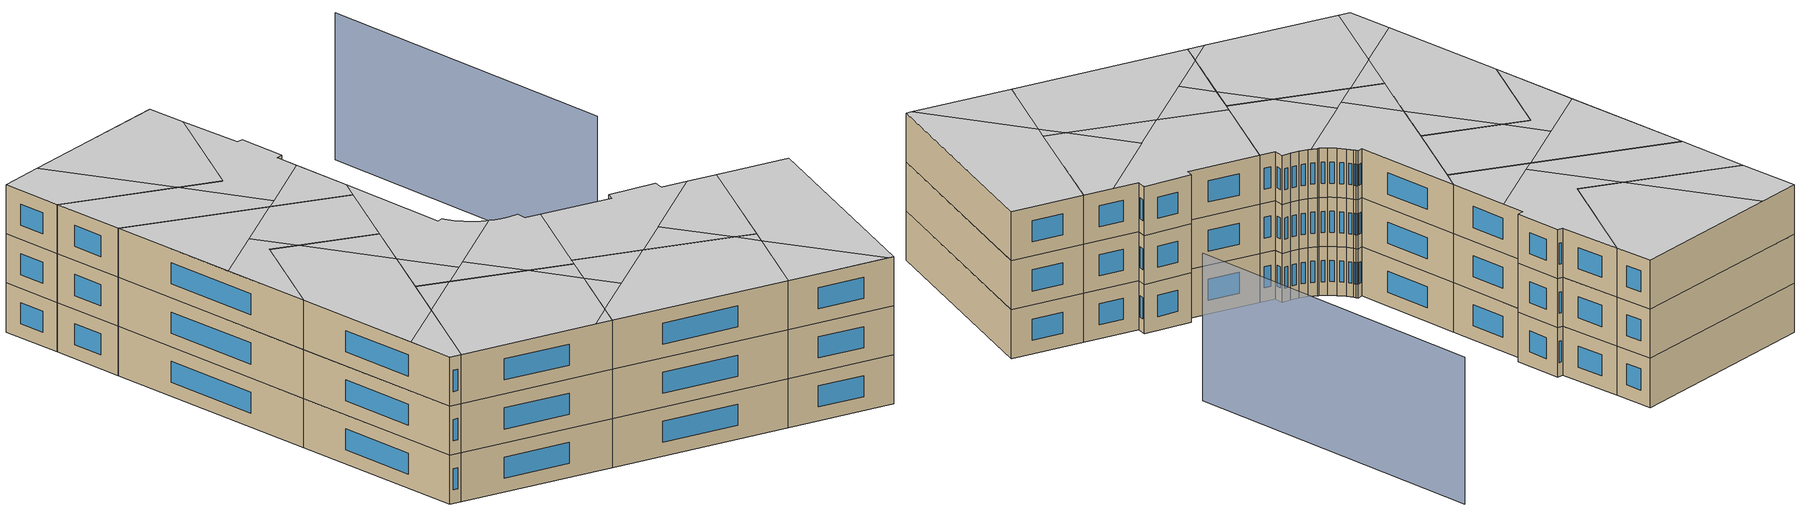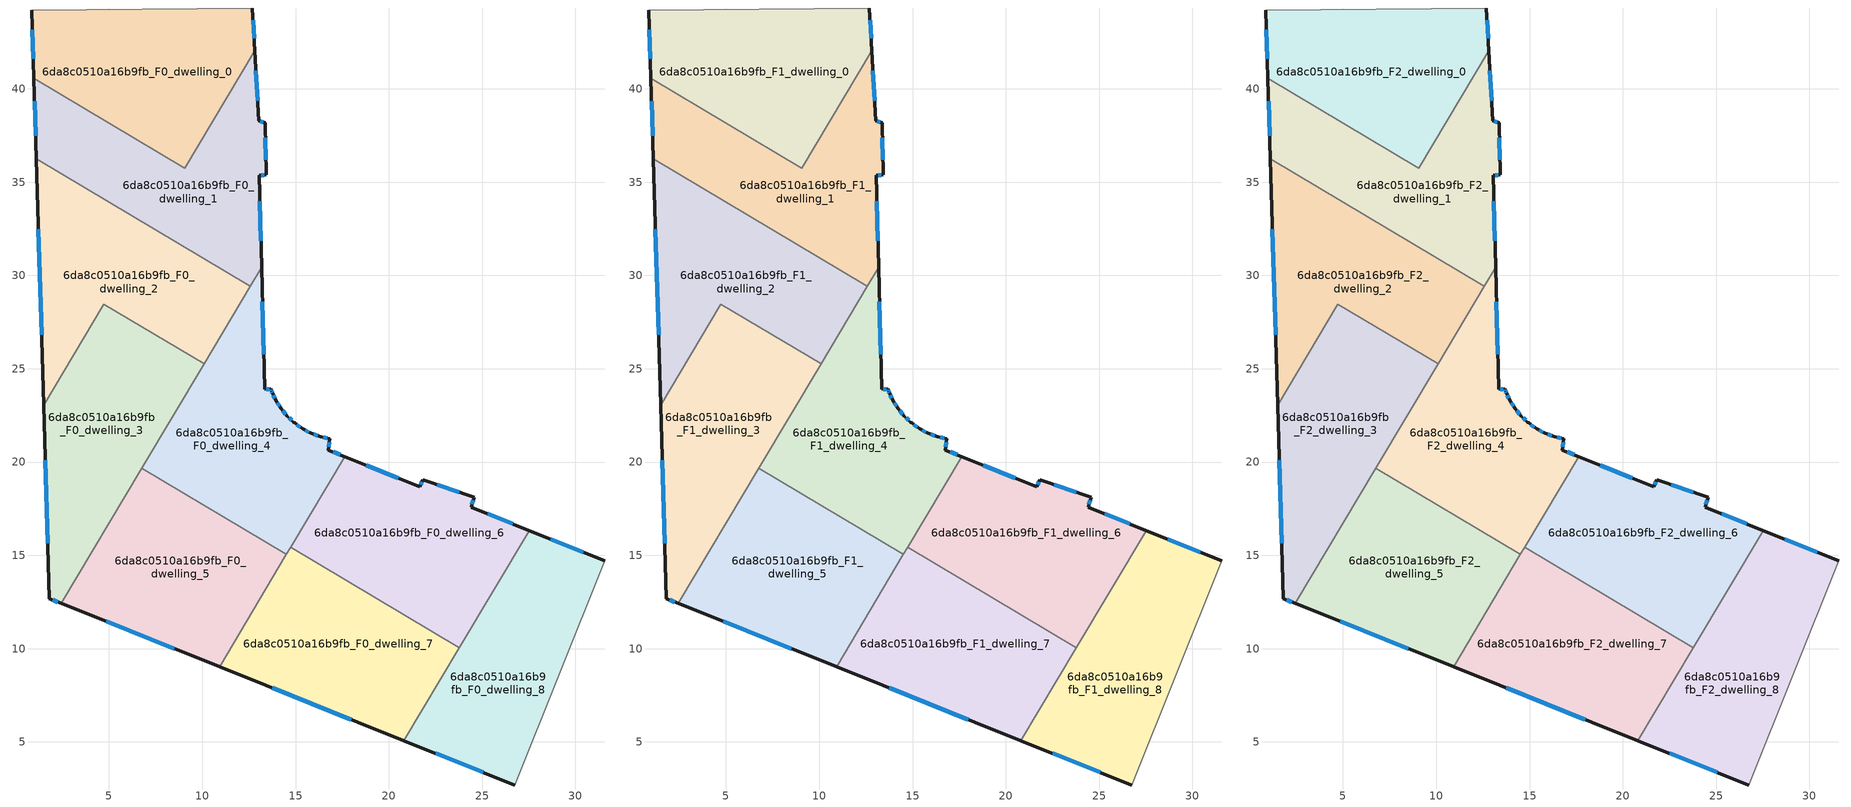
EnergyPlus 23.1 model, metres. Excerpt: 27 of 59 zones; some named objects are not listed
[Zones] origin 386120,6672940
6da8c0510a16b9fb_F0_dwelling_0
 floor ground (EU_floor_Construction): 12.7,44.34 12.82,42.05 9.07,35.75 0.97,40.58 0.87,44.21 z0
 wall outside (EU_wall_Construction): 0.87,44.21 0.97,40.58 / 12.82,42.05 12.7,44.34 z0:3
 wall to 6da8c0510a16b9fb_F0_dwelling_1 (EU_wall_Construction): 0.97,40.58 9.07,35.75 12.82,42.05 z0:3
 wall adiabatic (EU_wall_Construction): 12.7,44.34 0.87,44.21 z0:3
 window (EU_Window_Construction): 0.9,43.17 0.94,41.61 / 12.78,42.7 12.73,43.68 z0.86:2.14
6da8c0510a16b9fb_F0_dwelling_1
 floor ground (EU_floor_Construction): 12.82,42.05 13.03,38.28 13.37,38.2 13.43,35.39 13.06,35.37 13.18,30.46 12.57,29.42 1.1,36.25 0.97,40.58 9.07,35.75 z0
 wall outside (EU_wall_Construction): 13.18,30.46 13.06,35.37 13.43,35.39 13.37,38.2 13.03,38.28 12.82,42.05 / 0.97,40.58 1.1,36.25 z0:3
 wall to 6da8c0510a16b9fb_F0_dwelling_2 (EU_wall_Construction): 1.1,36.25 12.57,29.42 z0:3
 wall to 6da8c0510a16b9fb_F0_dwelling_4 (EU_wall_Construction): 12.57,29.42 13.18,30.46 z0:3
 window (EU_Window_Construction): 12.97,39.36 12.88,40.98 / 13.27,38.22 13.12,38.26 / 13.41,36.19 13.38,37.39 / 13.17,35.38 13.32,35.38 / 13.15,31.86 13.1,33.97 / 1.01,39.34 1.07,37.48 z0.86:2.14
6da8c0510a16b9fb_F0_dwelling_2
 floor ground (EU_floor_Construction): 12.57,29.42 10.1,25.27 4.73,28.47 1.5,23.05 1.1,36.25 z0
 wall outside (EU_wall_Construction): 1.1,36.25 1.5,23.05 z0:3
 wall to 6da8c0510a16b9fb_F0_dwelling_3 (EU_wall_Construction): 1.5,23.05 4.73,28.47 10.1,25.27 z0:3
 wall to 6da8c0510a16b9fb_F0_dwelling_4 (EU_wall_Construction): 10.1,25.27 12.57,29.42 z0:3
 window (EU_Window_Construction): 1.22,32.48 1.39,26.82 z0.86:2.14
6da8c0510a16b9fb_F0_dwelling_3
 floor ground (EU_floor_Construction): 10.1,25.27 2.45,12.43 1.81,12.68 1.5,23.05 4.73,28.47 z0
 wall outside (EU_wall_Construction): 1.5,23.05 1.81,12.68 2.45,12.43 z0:3
 wall to 6da8c0510a16b9fb_F0_dwelling_5 (EU_wall_Construction): 2.44,12.43 6.76,19.67 z0:3
 wall to 6da8c0510a16b9fb_F0_dwelling_4 (EU_wall_Construction): 6.76,19.67 10.1,25.27 z0:3
 window (EU_Window_Construction): 1.99,12.61 2.26,12.5 / 1.59,20.09 1.72,15.64 z0.86:2.14
6da8c0510a16b9fb_F0_dwelling_4
 floor ground (EU_floor_Construction): 13.18,30.46 13.35,23.89 13.68,23.92 13.72,23.8 13.77,23.7 13.94,23.31 14.22,22.87 14.56,22.46 14.89,22.15 14.95,22.09 15.38,21.79 15.85,21.54 16.34,21.35 16.83,21.24 16.77,20.65 17.64,20.3 14.51,15.05 6.76,19.67 z0
 wall outside (EU_wall_Construction): 17.64,20.3 16.77,20.65 16.83,21.24 16.34,21.35 15.85,21.54 15.38,21.79 14.95,22.09 14.89,22.15 14.56,22.46 14.22,22.87 13.94,23.31 13.77,23.7 13.72,23.8 13.68,23.92 13.35,23.89 13.18,30.46 z0:3
 wall to 6da8c0510a16b9fb_F0_dwelling_5 (EU_wall_Construction): 6.76,19.67 14.51,15.05 z0:3
 wall to 6da8c0510a16b9fb_F0_dwelling_6 (EU_wall_Construction): 14.74,15.43 17.64,20.3 z0:3
 wall to 6da8c0510a16b9fb_F0_dwelling_7 (EU_wall_Construction): 14.51,15.05 14.74,15.43 z0:3
 window (EU_Window_Construction): 13.58,23.91 13.44,23.9 / 13.71,23.83 13.69,23.88 / 13.76,23.72 13.74,23.77 / 13.89,23.42 13.82,23.59 / 14.14,22.99 14.02,23.19 / 14.46,22.57 14.32,22.75 / 14.79,22.23 14.65,22.37 / 15.26,21.88 15.07,22.01 / 15.71,21.61 15.51,21.72 / 16.2,21.41 15.99,21.49 / 16.69,21.27 16.48,21.32 / 16.78,20.82 16.81,21.07 / 17.39,20.4 17.01,20.55 / 13.3,25.77 13.23,28.58 z0.86:2.14
6da8c0510a16b9fb_F0_dwelling_5
 floor ground (EU_floor_Construction): 14.51,15.05 10.93,9.03 2.45,12.43 6.76,19.67 z0
 wall outside (EU_wall_Construction): 2.45,12.43 10.93,9.03 z0:3
 wall to 6da8c0510a16b9fb_F0_dwelling_7 (EU_wall_Construction): 10.93,9.03 14.51,15.05 z0:3
 window (EU_Window_Construction): 4.87,11.46 8.5,10 z0.86:2.14
6da8c0510a16b9fb_F0_dwelling_6
 floor ground (EU_floor_Construction): 24.58,18.11 24.41,17.57 27.52,16.33 23.78,10.05 14.74,15.43 17.64,20.3 21.67,18.67 21.82,19.06 z0
 wall outside (EU_wall_Construction): 27.52,16.33 24.41,17.57 24.58,18.11 21.82,19.06 21.67,18.67 17.64,20.3 z0:3
 wall to 6da8c0510a16b9fb_F0_dwelling_7 (EU_wall_Construction): 14.74,15.43 23.78,10.05 z0:3
 wall to 6da8c0510a16b9fb_F0_dwelling_8 (EU_wall_Construction): 23.78,10.05 27.52,16.33 z0:3
 window (EU_Window_Construction): 24.45,17.73 24.53,17.96 / 26.63,16.69 25.3,17.22 / 20.52,19.14 18.79,19.83 / 21.78,18.95 21.71,18.79 / 23.79,18.39 22.61,18.79 z0.86:2.14
6da8c0510a16b9fb_F0_dwelling_7
 floor ground (EU_floor_Construction): 23.78,10.05 20.81,5.07 10.93,9.03 14.74,15.43 z0
 wall outside (EU_wall_Construction): 10.93,9.03 20.81,5.07 z0:3
 wall to 6da8c0510a16b9fb_F0_dwelling_8 (EU_wall_Construction): 20.81,5.07 23.78,10.05 z0:3
 window (EU_Window_Construction): 13.75,7.9 17.99,6.2 z0.86:2.14
6da8c0510a16b9fb_F0_dwelling_8
 floor ground (EU_floor_Construction): 31.57,14.72 26.75,2.69 20.81,5.07 27.52,16.33 z0
 wall outside (EU_wall_Construction): 31.57,14.72 27.52,16.33 / 20.81,5.07 26.75,2.69 z0:3
 wall adiabatic (EU_wall_Construction): 26.75,2.69 31.57,14.72 z0:3
 window (EU_Window_Construction): 30.41,15.18 28.68,15.87 / 22.51,4.39 25.05,3.37 z0.86:2.14
6da8c0510a16b9fb_F1_dwelling_0
 floor to 6da8c0510a16b9fb_F0_dwelling_0 (EU_floor_Construction): 12.7,44.34 12.82,42.05 9.07,35.75 0.97,40.58 0.87,44.21 z3
 wall outside (EU_wall_Construction): 0.87,44.21 0.97,40.58 / 12.82,42.05 12.7,44.34 z3:6
 wall to 6da8c0510a16b9fb_F1_dwelling_1 (EU_wall_Construction): 0.97,40.58 9.07,35.75 12.82,42.05 z3:6
 wall adiabatic (EU_wall_Construction): 12.7,44.34 0.87,44.21 z3:6
 window (EU_Window_Construction): 0.9,43.17 0.94,41.61 / 12.78,42.7 12.73,43.68 z3.86:5.14
6da8c0510a16b9fb_F1_dwelling_1
 floor to 6da8c0510a16b9fb_F0_dwelling_1 (EU_floor_Construction): 12.82,42.05 13.03,38.28 13.37,38.2 13.43,35.39 13.06,35.37 13.18,30.46 12.57,29.42 1.1,36.25 0.97,40.58 9.07,35.75 z3
 wall outside (EU_wall_Construction): 13.18,30.46 13.06,35.37 13.43,35.39 13.37,38.2 13.03,38.28 12.82,42.05 / 0.97,40.58 1.1,36.25 z3:6
 wall to 6da8c0510a16b9fb_F1_dwelling_2 (EU_wall_Construction): 1.1,36.25 12.57,29.42 z3:6
 wall to 6da8c0510a16b9fb_F1_dwelling_4 (EU_wall_Construction): 12.57,29.42 13.18,30.46 z3:6
 window (EU_Window_Construction): 12.97,39.36 12.88,40.98 / 13.27,38.22 13.12,38.26 / 13.41,36.19 13.38,37.39 / 13.17,35.38 13.32,35.38 / 13.15,31.86 13.1,33.97 / 1.01,39.34 1.07,37.48 z3.86:5.14
6da8c0510a16b9fb_F1_dwelling_2
 floor to 6da8c0510a16b9fb_F0_dwelling_2 (EU_floor_Construction): 12.57,29.42 10.1,25.27 4.73,28.47 1.5,23.05 1.1,36.25 z3
 wall outside (EU_wall_Construction): 1.1,36.25 1.5,23.05 z3:6
 wall to 6da8c0510a16b9fb_F1_dwelling_3 (EU_wall_Construction): 1.5,23.05 4.73,28.47 10.1,25.27 z3:6
 wall to 6da8c0510a16b9fb_F1_dwelling_4 (EU_wall_Construction): 10.1,25.27 12.57,29.42 z3:6
 window (EU_Window_Construction): 1.22,32.48 1.39,26.82 z3.86:5.14
6da8c0510a16b9fb_F1_dwelling_3
 floor to 6da8c0510a16b9fb_F0_dwelling_3 (EU_floor_Construction): 10.1,25.27 2.45,12.43 1.81,12.68 1.5,23.05 4.73,28.47 z3
 wall outside (EU_wall_Construction): 1.5,23.05 1.81,12.68 2.45,12.43 z3:6
 wall to 6da8c0510a16b9fb_F1_dwelling_5 (EU_wall_Construction): 2.44,12.43 6.76,19.67 z3:6
 wall to 6da8c0510a16b9fb_F1_dwelling_4 (EU_wall_Construction): 6.76,19.67 10.1,25.27 z3:6
 window (EU_Window_Construction): 1.99,12.61 2.26,12.5 / 1.59,20.09 1.72,15.64 z3.86:5.14
6da8c0510a16b9fb_F1_dwelling_4
 floor to 6da8c0510a16b9fb_F0_dwelling_4 (EU_floor_Construction): 13.18,30.46 13.35,23.89 13.68,23.92 13.72,23.8 13.77,23.7 13.94,23.31 14.22,22.87 14.56,22.46 14.89,22.15 14.95,22.09 15.38,21.79 15.85,21.54 16.34,21.35 16.83,21.24 16.77,20.65 17.64,20.3 14.51,15.05 6.76,19.67 z3
 wall outside (EU_wall_Construction): 17.64,20.3 16.77,20.65 16.83,21.24 16.34,21.35 15.85,21.54 15.38,21.79 14.95,22.09 14.89,22.15 14.56,22.46 14.22,22.87 13.94,23.31 13.77,23.7 13.72,23.8 13.68,23.92 13.35,23.89 13.18,30.46 z3:6
 wall to 6da8c0510a16b9fb_F1_dwelling_5 (EU_wall_Construction): 6.76,19.67 14.51,15.05 z3:6
 wall to 6da8c0510a16b9fb_F1_dwelling_6 (EU_wall_Construction): 14.74,15.43 17.64,20.3 z3:6
 wall to 6da8c0510a16b9fb_F1_dwelling_7 (EU_wall_Construction): 14.51,15.05 14.74,15.43 z3:6
 window (EU_Window_Construction): 13.58,23.91 13.44,23.9 / 13.71,23.83 13.69,23.88 / 13.76,23.72 13.74,23.77 / 13.89,23.42 13.82,23.59 / 14.14,22.99 14.02,23.19 / 14.46,22.57 14.32,22.75 / 14.79,22.23 14.65,22.37 / 15.26,21.88 15.07,22.01 / 15.71,21.61 15.51,21.72 / 16.2,21.41 15.99,21.49 / 16.69,21.27 16.48,21.32 / 16.78,20.82 16.81,21.07 / 17.39,20.4 17.01,20.55 / 13.3,25.77 13.23,28.58 z3.86:5.14
6da8c0510a16b9fb_F1_dwelling_5
 floor to 6da8c0510a16b9fb_F0_dwelling_5 (EU_floor_Construction): 14.51,15.05 10.93,9.03 2.45,12.43 6.76,19.67 z3
 wall outside (EU_wall_Construction): 2.45,12.43 10.93,9.03 z3:6
 wall to 6da8c0510a16b9fb_F1_dwelling_7 (EU_wall_Construction): 10.93,9.03 14.51,15.05 z3:6
 window (EU_Window_Construction): 4.87,11.46 8.5,10 z3.86:5.14
6da8c0510a16b9fb_F1_dwelling_6
 floor to 6da8c0510a16b9fb_F0_dwelling_6 (EU_floor_Construction): 24.58,18.11 24.41,17.57 27.52,16.33 23.78,10.05 14.74,15.43 17.64,20.3 21.67,18.67 21.82,19.06 z3
 wall outside (EU_wall_Construction): 27.52,16.33 24.41,17.57 24.58,18.11 21.82,19.06 21.67,18.67 17.64,20.3 z3:6
 wall to 6da8c0510a16b9fb_F1_dwelling_7 (EU_wall_Construction): 14.74,15.43 23.78,10.05 z3:6
 wall to 6da8c0510a16b9fb_F1_dwelling_8 (EU_wall_Construction): 23.78,10.05 27.52,16.33 z3:6
 window (EU_Window_Construction): 24.45,17.73 24.53,17.96 / 26.63,16.69 25.3,17.22 / 20.52,19.14 18.79,19.83 / 21.78,18.95 21.71,18.79 / 23.79,18.39 22.61,18.79 z3.86:5.14
6da8c0510a16b9fb_F1_dwelling_7
 floor to 6da8c0510a16b9fb_F0_dwelling_7 (EU_floor_Construction): 23.78,10.05 20.81,5.07 10.93,9.03 14.74,15.43 z3
 wall outside (EU_wall_Construction): 10.93,9.03 20.81,5.07 z3:6
 wall to 6da8c0510a16b9fb_F1_dwelling_8 (EU_wall_Construction): 20.81,5.07 23.78,10.05 z3:6
 window (EU_Window_Construction): 13.75,7.9 17.99,6.2 z3.86:5.14
6da8c0510a16b9fb_F1_dwelling_8
 floor to 6da8c0510a16b9fb_F0_dwelling_8 (EU_floor_Construction): 31.57,14.72 26.75,2.69 20.81,5.07 27.52,16.33 z3
 wall outside (EU_wall_Construction): 31.57,14.72 27.52,16.33 / 20.81,5.07 26.75,2.69 z3:6
 wall adiabatic (EU_wall_Construction): 26.75,2.69 31.57,14.72 z3:6
 window (EU_Window_Construction): 30.41,15.18 28.68,15.87 / 22.51,4.39 25.05,3.37 z3.86:5.14
6da8c0510a16b9fb_F2_dwelling_0
 floor to 6da8c0510a16b9fb_F1_dwelling_0 (EU_floor_Construction): 12.7,44.34 12.82,42.05 9.07,35.75 0.97,40.58 0.87,44.21 z6
 wall outside (EU_wall_Construction): 0.87,44.21 0.97,40.58 / 12.82,42.05 12.7,44.34 z6:9
 wall to 6da8c0510a16b9fb_F2_dwelling_1 (EU_wall_Construction): 0.97,40.58 9.07,35.75 12.82,42.05 z6:9
 wall adiabatic (EU_wall_Construction): 12.7,44.34 0.87,44.21 z6:9
 window (EU_Window_Construction): 0.9,43.17 0.94,41.61 / 12.78,42.7 12.73,43.68 z6.86:8.14
 ceiling to 6da8c0510a16b9fb_F3_dwelling_0 (EU_floor_Construction): 9.07,35.75 12.82,42.05 12.7,44.34 3.43,44.24 6.83,37.09 z9
 ceiling to 6da8c0510a16b9fb_F3_dwelling_1 (EU_floor_Construction): 6.83,37.09 3.43,44.24 0.87,44.21 0.97,40.58 z9
6da8c0510a16b9fb_F2_dwelling_1
 floor to 6da8c0510a16b9fb_F1_dwelling_1 (EU_floor_Construction): 12.82,42.05 13.03,38.28 13.37,38.2 13.43,35.39 13.06,35.37 13.18,30.46 12.57,29.42 1.1,36.25 0.97,40.58 9.07,35.75 z6
 wall outside (EU_wall_Construction): 13.18,30.46 13.06,35.37 13.43,35.39 13.37,38.2 13.03,38.28 12.82,42.05 / 0.97,40.58 1.1,36.25 z6:9
 wall to 6da8c0510a16b9fb_F2_dwelling_2 (EU_wall_Construction): 1.1,36.25 12.57,29.42 z6:9
 wall to 6da8c0510a16b9fb_F2_dwelling_4 (EU_wall_Construction): 12.57,29.42 13.18,30.46 z6:9
 window (EU_Window_Construction): 12.97,39.36 12.88,40.98 / 13.27,38.22 13.12,38.26 / 13.41,36.19 13.38,37.39 / 13.17,35.38 13.32,35.38 / 13.15,31.86 13.1,33.97 / 1.01,39.34 1.07,37.48 z6.86:8.14
 ceiling to 6da8c0510a16b9fb_F3_dwelling_1 (EU_floor_Construction): 9.18,32.15 6.83,37.09 0.97,40.58 1.1,36.25 8.52,31.83 z9
 ceiling to 6da8c0510a16b9fb_F3_dwelling_0 (EU_floor_Construction): 13.09,34.01 13.06,35.37 13.43,35.39 13.37,38.2 13.03,38.28 12.82,42.05 9.07,35.75 6.83,37.09 9.18,32.15 z9
 ceiling to 6da8c0510a16b9fb_F3_dwelling_2 (EU_floor_Construction): 12.57,29.42 13.18,30.45 13.09,34.01 8.52,31.83 z9
6da8c0510a16b9fb_F2_dwelling_2
 floor to 6da8c0510a16b9fb_F1_dwelling_2 (EU_floor_Construction): 12.57,29.42 10.1,25.27 4.73,28.47 1.5,23.05 1.1,36.25 z6
 wall outside (EU_wall_Construction): 1.1,36.25 1.5,23.05 z6:9
 wall to 6da8c0510a16b9fb_F2_dwelling_3 (EU_wall_Construction): 1.5,23.05 4.73,28.47 10.1,25.27 z6:9
 wall to 6da8c0510a16b9fb_F2_dwelling_4 (EU_wall_Construction): 10.1,25.27 12.57,29.42 z6:9
 window (EU_Window_Construction): 1.22,32.48 1.39,26.82 z6.86:8.14
 ceiling to 6da8c0510a16b9fb_F3_dwelling_2 (EU_floor_Construction): 10.1,25.27 12.57,29.42 8.52,31.83 4.95,30.14 6.14,27.63 z9
 ceiling to 6da8c0510a16b9fb_F3_dwelling_3 (EU_floor_Construction): 6.14,27.63 4.95,30.14 1.34,28.42 1.5,23.05 4.73,28.47 z9
 ceiling to 6da8c0510a16b9fb_F3_dwelling_1 (EU_floor_Construction): 8.52,31.83 1.1,36.25 1.34,28.42 z9
6da8c0510a16b9fb_F2_dwelling_3
 floor to 6da8c0510a16b9fb_F1_dwelling_3 (EU_floor_Construction): 10.1,25.27 2.45,12.43 1.81,12.68 1.5,23.05 4.73,28.47 z6
 wall outside (EU_wall_Construction): 1.5,23.05 1.81,12.68 2.45,12.43 z6:9
 wall to 6da8c0510a16b9fb_F2_dwelling_5 (EU_wall_Construction): 2.44,12.43 6.76,19.67 z6:9
 wall to 6da8c0510a16b9fb_F2_dwelling_4 (EU_wall_Construction): 6.76,19.67 10.1,25.27 z6:9
 window (EU_Window_Construction): 1.99,12.61 2.26,12.5 / 1.59,20.09 1.72,15.64 z6.86:8.14
 ceiling to 6da8c0510a16b9fb_F3_dwelling_3 (EU_floor_Construction): 5.25,17.14 8.52,22.62 6.14,27.63 4.73,28.47 1.5,23.05 1.73,15.46 z9
 ceiling to 6da8c0510a16b9fb_F3_dwelling_5 (EU_floor_Construction): 2.45,12.43 5.25,17.14 1.73,15.46 1.81,12.68 z9
 ceiling to 6da8c0510a16b9fb_F3_dwelling_2 (EU_floor_Construction): 8.52,22.62 10.1,25.27 6.14,27.63 z9
6da8c0510a16b9fb_F2_dwelling_4
 floor to 6da8c0510a16b9fb_F1_dwelling_4 (EU_floor_Construction): 13.18,30.46 13.35,23.89 13.68,23.92 13.72,23.8 13.77,23.7 13.94,23.31 14.22,22.87 14.56,22.46 14.89,22.15 14.95,22.09 15.38,21.79 15.85,21.54 16.34,21.35 16.83,21.24 16.77,20.65 17.64,20.3 14.51,15.05 6.76,19.67 z6
 wall outside (EU_wall_Construction): 17.64,20.3 16.77,20.65 16.83,21.24 16.34,21.35 15.85,21.54 15.38,21.79 14.95,22.09 14.89,22.15 14.56,22.46 14.22,22.87 13.94,23.31 13.77,23.7 13.72,23.8 13.68,23.92 13.35,23.89 13.18,30.46 z6:9
 wall to 6da8c0510a16b9fb_F2_dwelling_5 (EU_wall_Construction): 6.76,19.67 14.51,15.05 z6:9
 wall to 6da8c0510a16b9fb_F2_dwelling_6 (EU_wall_Construction): 14.74,15.43 17.64,20.3 z6:9
 wall to 6da8c0510a16b9fb_F2_dwelling_7 (EU_wall_Construction): 14.51,15.05 14.74,15.43 z6:9
 window (EU_Window_Construction): 13.58,23.91 13.44,23.9 / 13.71,23.83 13.69,23.88 / 13.76,23.72 13.74,23.77 / 13.89,23.42 13.82,23.59 / 14.14,22.99 14.02,23.19 / 14.46,22.57 14.32,22.75 / 14.79,22.23 14.65,22.37 / 15.26,21.88 15.07,22.01 / 15.71,21.61 15.51,21.72 / 16.2,21.41 15.99,21.49 / 16.69,21.27 16.48,21.32 / 16.78,20.82 16.81,21.07 / 17.39,20.4 17.01,20.55 / 13.3,25.77 13.23,28.58 z6.86:8.14
 ceiling to 6da8c0510a16b9fb_F3_dwelling_4 (EU_floor_Construction): 14.51,15.05 17.64,20.3 16.77,20.65 16.83,21.24 16.34,21.35 15.85,21.54 15.38,21.79 15.24,21.89 10.66,19.71 12.22,16.41 z9
 ceiling to 6da8c0510a16b9fb_F3_dwelling_2 (EU_floor_Construction): 15.24,21.89 14.95,22.09 14.89,22.15 14.56,22.46 14.22,22.87 13.94,23.31 13.72,23.8 13.68,23.92 13.35,23.89 13.18,30.45 8.52,22.62 10.04,19.42 z9
 ceiling to 6da8c0510a16b9fb_F3_dwelling_3 (EU_floor_Construction): 10.04,19.42 8.52,22.62 6.76,19.67 8.45,18.66 z9
 ceiling to 6da8c0510a16b9fb_F3_dwelling_5 (EU_floor_Construction): 12.22,16.41 10.66,19.71 8.45,18.66 z9
6da8c0510a16b9fb_F2_dwelling_5
 floor to 6da8c0510a16b9fb_F1_dwelling_5 (EU_floor_Construction): 14.51,15.05 10.93,9.03 2.45,12.43 6.76,19.67 z6
 wall outside (EU_wall_Construction): 2.45,12.43 10.93,9.03 z6:9
 wall to 6da8c0510a16b9fb_F2_dwelling_7 (EU_wall_Construction): 10.93,9.03 14.51,15.05 z6:9
 window (EU_Window_Construction): 4.87,11.46 8.5,10 z6.86:8.14
 ceiling to 6da8c0510a16b9fb_F3_dwelling_5 (EU_floor_Construction): 11.63,10.21 13.6,13.52 12.22,16.41 8.45,18.66 5.25,17.14 2.45,12.43 9.96,9.42 z9
 ceiling to 6da8c0510a16b9fb_F3_dwelling_3 (EU_floor_Construction): 8.45,18.66 6.76,19.67 5.25,17.14 z9
 ceiling to 6da8c0510a16b9fb_F3_dwelling_4 (EU_floor_Construction): 13.6,13.52 14.51,15.05 12.22,16.41 z9
 ceiling to 6da8c0510a16b9fb_F3_dwelling_7 (EU_floor_Construction): 10.93,9.03 11.63,10.21 9.96,9.42 z9
6da8c0510a16b9fb_F2_dwelling_6
 floor to 6da8c0510a16b9fb_F1_dwelling_6 (EU_floor_Construction): 24.58,18.11 24.41,17.57 27.52,16.33 23.78,10.05 14.74,15.43 17.64,20.3 21.67,18.67 21.82,19.06 z6
 wall outside (EU_wall_Construction): 27.52,16.33 24.41,17.57 24.58,18.11 21.82,19.06 21.67,18.67 17.64,20.3 z6:9
 wall to 6da8c0510a16b9fb_F2_dwelling_7 (EU_wall_Construction): 14.74,15.43 23.78,10.05 z6:9
 wall to 6da8c0510a16b9fb_F2_dwelling_8 (EU_wall_Construction): 23.78,10.05 27.52,16.33 z6:9
 window (EU_Window_Construction): 24.45,17.73 24.53,17.96 / 26.63,16.69 25.3,17.22 / 20.52,19.14 18.79,19.83 / 21.78,18.95 21.71,18.79 / 23.79,18.39 22.61,18.79 z6.86:8.14
 ceiling to 6da8c0510a16b9fb_F3_dwelling_6 (EU_floor_Construction): 23.78,10.05 27.52,16.33 25.88,16.98 20.83,14.58 22.68,10.7 z9
 ceiling to 6da8c0510a16b9fb_F3_dwelling_4 (EU_floor_Construction): 25.88,16.98 24.41,17.57 24.58,18.11 21.82,19.06 21.67,18.67 17.64,20.3 14.74,15.43 18.23,13.35 z9
 ceiling to 6da8c0510a16b9fb_F3_dwelling_7 (EU_floor_Construction): 22.68,10.7 20.83,14.58 18.24,13.35 z9
6da8c0510a16b9fb_F2_dwelling_7
 floor to 6da8c0510a16b9fb_F1_dwelling_7 (EU_floor_Construction): 23.78,10.05 20.81,5.07 10.93,9.03 14.74,15.43 z6
 wall outside (EU_wall_Construction): 10.93,9.03 20.81,5.07 z6:9
 wall to 6da8c0510a16b9fb_F2_dwelling_8 (EU_wall_Construction): 20.81,5.07 23.78,10.05 z6:9
 window (EU_Window_Construction): 13.75,7.9 17.99,6.2 z6.86:8.14
 ceiling to 6da8c0510a16b9fb_F3_dwelling_7 (EU_floor_Construction): 20.81,5.07 23.34,9.31 22.68,10.7 18.24,13.35 11.63,10.21 10.93,9.03 z9
 ceiling to 6da8c0510a16b9fb_F3_dwelling_5 (EU_floor_Construction): 14.52,11.58 13.6,13.52 11.63,10.21 z9
 ceiling to 6da8c0510a16b9fb_F3_dwelling_6 (EU_floor_Construction): 23.34,9.31 23.78,10.05 22.68,10.7 z9
 ceiling to 6da8c0510a16b9fb_F3_dwelling_4 (EU_floor_Construction): 18.23,13.35 14.74,15.43 13.6,13.52 14.52,11.58 z9
6da8c0510a16b9fb_F2_dwelling_8
 floor to 6da8c0510a16b9fb_F1_dwelling_8 (EU_floor_Construction): 31.57,14.72 26.75,2.69 20.81,5.07 27.52,16.33 z6
 wall outside (EU_wall_Construction): 31.57,14.72 27.52,16.33 / 20.81,5.07 26.75,2.69 z6:9
 wall adiabatic (EU_wall_Construction): 26.75,2.69 31.57,14.72 z6:9
 window (EU_Window_Construction): 30.41,15.18 28.68,15.87 / 22.51,4.39 25.05,3.37 z6.86:8.14
 ceiling to 6da8c0510a16b9fb_F3_dwelling_6 (EU_floor_Construction): 26.75,2.69 31.57,14.72 27.52,16.33 23.34,9.31 26.42,2.83 z9
 ceiling to 6da8c0510a16b9fb_F3_dwelling_7 (EU_floor_Construction): 26.42,2.83 23.34,9.31 20.81,5.07 z9
shading: 28.32,25.75 27.94,44.5 z0:9
[Building]
EU S2 Campaign: North Axis=0; Terrain=City; Solar Distribution=FullExterior
[Site:Location]
Helsinki-Vantaa.AP: Latitude=60.317; Longitude=24.963; Time Zone=2; Elevation=54.6
[SizingPeriod:WeatherFileDays]
AnnualSizingPeriod: Begin Month=1; Begin Day of Month=1; End Month=12; End Day of Month=31; Day of Week for Start Day=Monday; Use Weather File Daylight Saving Period=No; Use Weather File Rain and Snow Indicators=No
[MATERIAL]
EU_InternalMass_Material: Roughness=MediumRough; Thickness=0.1; Conductivity=1; Density=1800; Specific Heat=900; Thermal Absorptance=0.9; Solar Absorptance=0.7; Visible Absorptance=0.7
[MATERIAL:NOMASS] Roughness=MediumRough; Thermal Absorptance=0.9; Solar Absorptance=0.7; Visible Absorptance=0.7
Name | Thermal Resistance
EU_wall_NoMass | 1.10183
EU_floor_NoMass | 1.70606
[WINDOWMATERIAL:SIMPLEGLAZINGSYSTEM]
EU_Window_SimpleGlazing: UFactor=3.11035; Solar Heat Gain Coefficient=0.8; Visible Transmittance=0.8
[CONSTRUCTION]
EU_wall_Construction: EU_wall_NoMass
EU_floor_Construction: EU_floor_NoMass
EU_Window_Construction: EU_Window_SimpleGlazing
EU_InternalMass_Construction: EU_InternalMass_Material
[ZONE] Type=1; Multiplier=1; Ceiling Height=autocalculate; Floor Area=autocalculate; Part of Total Floor Area=Yes
Name | Volume
6da8c0510a16b9fb_F0_dwelling_0; 6da8c0510a16b9fb_F1_dwelling_0; 6da8c0510a16b9fb_F2_dwelling_0 | 208.951
6da8c0510a16b9fb_F0_dwelling_1; 6da8c0510a16b9fb_F1_dwelling_1; 6da8c0510a16b9fb_F2_dwelling_1 | 208.983
6da8c0510a16b9fb_F0_dwelling_2; 6da8c0510a16b9fb_F1_dwelling_2; 6da8c0510a16b9fb_F2_dwelling_2 | 208.98
6da8c0510a16b9fb_F0_dwelling_3; 6da8c0510a16b9fb_F1_dwelling_3; 6da8c0510a16b9fb_F2_dwelling_3 | 208.974
6da8c0510a16b9fb_F0_dwelling_4; 6da8c0510a16b9fb_F1_dwelling_4; 6da8c0510a16b9fb_F2_dwelling_4 | 208.952
6da8c0510a16b9fb_F0_dwelling_5; 6da8c0510a16b9fb_F1_dwelling_5; 6da8c0510a16b9fb_F2_dwelling_5 | 208.946
6da8c0510a16b9fb_F0_dwelling_6; 6da8c0510a16b9fb_F1_dwelling_6; 6da8c0510a16b9fb_F2_dwelling_6 | 208.967
6da8c0510a16b9fb_F0_dwelling_7; 6da8c0510a16b9fb_F1_dwelling_7; 6da8c0510a16b9fb_F2_dwelling_7 | 208.972
6da8c0510a16b9fb_F0_dwelling_8; 6da8c0510a16b9fb_F1_dwelling_8; 6da8c0510a16b9fb_F2_dwelling_8 | 208.957
[INTERNALMASS] Construction=EU_InternalMass_Construction
Name | Zone or ZoneList | Surface Area
6da8c0510a16b9fb_F0_dwelling_0_EU_InternalMass | 6da8c0510a16b9fb_F0_dwelling_0 | 69.6505
6da8c0510a16b9fb_F0_dwelling_1_EU_InternalMass | 6da8c0510a16b9fb_F0_dwelling_1 | 69.6616
6da8c0510a16b9fb_F0_dwelling_2_EU_InternalMass | 6da8c0510a16b9fb_F0_dwelling_2 | 69.6585
6da8c0510a16b9fb_F0_dwelling_3_EU_InternalMass | 6da8c0510a16b9fb_F0_dwelling_3 | 69.6557
6da8c0510a16b9fb_F0_dwelling_4_EU_InternalMass | 6da8c0510a16b9fb_F0_dwelling_4 | 69.6507
6da8c0510a16b9fb_F0_dwelling_5_EU_InternalMass | 6da8c0510a16b9fb_F0_dwelling_5 | 69.6484
6da8c0510a16b9fb_F0_dwelling_6_EU_InternalMass | 6da8c0510a16b9fb_F0_dwelling_6 | 69.6558
6da8c0510a16b9fb_F0_dwelling_7_EU_InternalMass | 6da8c0510a16b9fb_F0_dwelling_7 | 69.6585
6da8c0510a16b9fb_F0_dwelling_8_EU_InternalMass | 6da8c0510a16b9fb_F0_dwelling_8 | 69.6521
6da8c0510a16b9fb_F1_dwelling_0_EU_InternalMass | 6da8c0510a16b9fb_F1_dwelling_0 | 69.6505
6da8c0510a16b9fb_F1_dwelling_1_EU_InternalMass | 6da8c0510a16b9fb_F1_dwelling_1 | 69.6616
6da8c0510a16b9fb_F1_dwelling_2_EU_InternalMass | 6da8c0510a16b9fb_F1_dwelling_2 | 69.6585
6da8c0510a16b9fb_F1_dwelling_3_EU_InternalMass | 6da8c0510a16b9fb_F1_dwelling_3 | 69.6557
6da8c0510a16b9fb_F1_dwelling_4_EU_InternalMass | 6da8c0510a16b9fb_F1_dwelling_4 | 69.6507
6da8c0510a16b9fb_F1_dwelling_5_EU_InternalMass | 6da8c0510a16b9fb_F1_dwelling_5 | 69.6484
6da8c0510a16b9fb_F1_dwelling_6_EU_InternalMass | 6da8c0510a16b9fb_F1_dwelling_6 | 69.6558
6da8c0510a16b9fb_F1_dwelling_7_EU_InternalMass | 6da8c0510a16b9fb_F1_dwelling_7 | 69.6585
6da8c0510a16b9fb_F1_dwelling_8_EU_InternalMass | 6da8c0510a16b9fb_F1_dwelling_8 | 69.6521
6da8c0510a16b9fb_F2_dwelling_0_EU_InternalMass | 6da8c0510a16b9fb_F2_dwelling_0 | 69.6505
6da8c0510a16b9fb_F2_dwelling_1_EU_InternalMass | 6da8c0510a16b9fb_F2_dwelling_1 | 69.6616
6da8c0510a16b9fb_F2_dwelling_2_EU_InternalMass | 6da8c0510a16b9fb_F2_dwelling_2 | 69.6585
6da8c0510a16b9fb_F2_dwelling_3_EU_InternalMass | 6da8c0510a16b9fb_F2_dwelling_3 | 69.6557
6da8c0510a16b9fb_F2_dwelling_4_EU_InternalMass | 6da8c0510a16b9fb_F2_dwelling_4 | 69.6507
6da8c0510a16b9fb_F2_dwelling_5_EU_InternalMass | 6da8c0510a16b9fb_F2_dwelling_5 | 69.6484
6da8c0510a16b9fb_F2_dwelling_6_EU_InternalMass | 6da8c0510a16b9fb_F2_dwelling_6 | 69.6558
6da8c0510a16b9fb_F2_dwelling_7_EU_InternalMass | 6da8c0510a16b9fb_F2_dwelling_7 | 69.6585
6da8c0510a16b9fb_F2_dwelling_8_EU_InternalMass | 6da8c0510a16b9fb_F2_dwelling_8 | 69.6521
[OTHEREQUIPMENT] Fuel Type=Electricity; Design Level Calculation Method=Watts/Area; Power per Zone Floor Area=1; Fraction Latent=0; Fraction Radiant=0; Fraction Lost=0; Carbon Dioxide Generation Rate=0; EndUse Subcategory=EU_Step8_InternalGains
Name | Zone or ZoneList or Space or SpaceList | Schedule
EU_Step8_InternalGain_6da8c0510a16b9fb_F0_dwelling_0_f000 | 6da8c0510a16b9fb_F0_dwelling_0 | EU_Step8_GainSchedule_6da8c0510a16b9fb_F0_dwelling_0_f000
EU_Step8_InternalGain_6da8c0510a16b9fb_F0_dwelling_1_f000 | 6da8c0510a16b9fb_F0_dwelling_1 | EU_Step8_GainSchedule_6da8c0510a16b9fb_F0_dwelling_1_f000
EU_Step8_InternalGain_6da8c0510a16b9fb_F0_dwelling_2_f000 | 6da8c0510a16b9fb_F0_dwelling_2 | EU_Step8_GainSchedule_6da8c0510a16b9fb_F0_dwelling_2_f000
EU_Step8_InternalGain_6da8c0510a16b9fb_F0_dwelling_3_f000 | 6da8c0510a16b9fb_F0_dwelling_3 | EU_Step8_GainSchedule_6da8c0510a16b9fb_F0_dwelling_3_f000
EU_Step8_InternalGain_6da8c0510a16b9fb_F0_dwelling_4_f000 | 6da8c0510a16b9fb_F0_dwelling_4 | EU_Step8_GainSchedule_6da8c0510a16b9fb_F0_dwelling_4_f000
EU_Step8_InternalGain_6da8c0510a16b9fb_F0_dwelling_5_f000 | 6da8c0510a16b9fb_F0_dwelling_5 | EU_Step8_GainSchedule_6da8c0510a16b9fb_F0_dwelling_5_f000
EU_Step8_InternalGain_6da8c0510a16b9fb_F0_dwelling_6_f000 | 6da8c0510a16b9fb_F0_dwelling_6 | EU_Step8_GainSchedule_6da8c0510a16b9fb_F0_dwelling_6_f000
EU_Step8_InternalGain_6da8c0510a16b9fb_F0_dwelling_7_f000 | 6da8c0510a16b9fb_F0_dwelling_7 | EU_Step8_GainSchedule_6da8c0510a16b9fb_F0_dwelling_7_f000
EU_Step8_InternalGain_6da8c0510a16b9fb_F0_dwelling_8_f000 | 6da8c0510a16b9fb_F0_dwelling_8 | EU_Step8_GainSchedule_6da8c0510a16b9fb_F0_dwelling_8_f000
EU_Step8_InternalGain_6da8c0510a16b9fb_F1_dwelling_0_f000 | 6da8c0510a16b9fb_F1_dwelling_0 | EU_Step8_GainSchedule_6da8c0510a16b9fb_F1_dwelling_0_f000
EU_Step8_InternalGain_6da8c0510a16b9fb_F1_dwelling_1_f000 | 6da8c0510a16b9fb_F1_dwelling_1 | EU_Step8_GainSchedule_6da8c0510a16b9fb_F1_dwelling_1_f000
EU_Step8_InternalGain_6da8c0510a16b9fb_F1_dwelling_2_f000 | 6da8c0510a16b9fb_F1_dwelling_2 | EU_Step8_GainSchedule_6da8c0510a16b9fb_F1_dwelling_2_f000
EU_Step8_InternalGain_6da8c0510a16b9fb_F1_dwelling_3_f000 | 6da8c0510a16b9fb_F1_dwelling_3 | EU_Step8_GainSchedule_6da8c0510a16b9fb_F1_dwelling_3_f000
EU_Step8_InternalGain_6da8c0510a16b9fb_F1_dwelling_4_f000 | 6da8c0510a16b9fb_F1_dwelling_4 | EU_Step8_GainSchedule_6da8c0510a16b9fb_F1_dwelling_4_f000
EU_Step8_InternalGain_6da8c0510a16b9fb_F1_dwelling_5_f000 | 6da8c0510a16b9fb_F1_dwelling_5 | EU_Step8_GainSchedule_6da8c0510a16b9fb_F1_dwelling_5_f000
EU_Step8_InternalGain_6da8c0510a16b9fb_F1_dwelling_6_f000 | 6da8c0510a16b9fb_F1_dwelling_6 | EU_Step8_GainSchedule_6da8c0510a16b9fb_F1_dwelling_6_f000
EU_Step8_InternalGain_6da8c0510a16b9fb_F1_dwelling_7_f000 | 6da8c0510a16b9fb_F1_dwelling_7 | EU_Step8_GainSchedule_6da8c0510a16b9fb_F1_dwelling_7_f000
EU_Step8_InternalGain_6da8c0510a16b9fb_F1_dwelling_8_f000 | 6da8c0510a16b9fb_F1_dwelling_8 | EU_Step8_GainSchedule_6da8c0510a16b9fb_F1_dwelling_8_f000
EU_Step8_InternalGain_6da8c0510a16b9fb_F2_dwelling_0_f000 | 6da8c0510a16b9fb_F2_dwelling_0 | EU_Step8_GainSchedule_6da8c0510a16b9fb_F2_dwelling_0_f000
EU_Step8_InternalGain_6da8c0510a16b9fb_F2_dwelling_1_f000 | 6da8c0510a16b9fb_F2_dwelling_1 | EU_Step8_GainSchedule_6da8c0510a16b9fb_F2_dwelling_1_f000
EU_Step8_InternalGain_6da8c0510a16b9fb_F2_dwelling_2_f000 | 6da8c0510a16b9fb_F2_dwelling_2 | EU_Step8_GainSchedule_6da8c0510a16b9fb_F2_dwelling_2_f000
EU_Step8_InternalGain_6da8c0510a16b9fb_F2_dwelling_3_f000 | 6da8c0510a16b9fb_F2_dwelling_3 | EU_Step8_GainSchedule_6da8c0510a16b9fb_F2_dwelling_3_f000
EU_Step8_InternalGain_6da8c0510a16b9fb_F2_dwelling_4_f000 | 6da8c0510a16b9fb_F2_dwelling_4 | EU_Step8_GainSchedule_6da8c0510a16b9fb_F2_dwelling_4_f000
EU_Step8_InternalGain_6da8c0510a16b9fb_F2_dwelling_5_f000 | 6da8c0510a16b9fb_F2_dwelling_5 | EU_Step8_GainSchedule_6da8c0510a16b9fb_F2_dwelling_5_f000
EU_Step8_InternalGain_6da8c0510a16b9fb_F2_dwelling_6_f000 | 6da8c0510a16b9fb_F2_dwelling_6 | EU_Step8_GainSchedule_6da8c0510a16b9fb_F2_dwelling_6_f000
EU_Step8_InternalGain_6da8c0510a16b9fb_F2_dwelling_7_f000 | 6da8c0510a16b9fb_F2_dwelling_7 | EU_Step8_GainSchedule_6da8c0510a16b9fb_F2_dwelling_7_f000
EU_Step8_InternalGain_6da8c0510a16b9fb_F2_dwelling_8_f000 | 6da8c0510a16b9fb_F2_dwelling_8 | EU_Step8_GainSchedule_6da8c0510a16b9fb_F2_dwelling_8_f000
[ZONEVENTILATION:DESIGNFLOWRATE] Schedule=EU_AlwaysOn; Design Flow Rate Calculation Method=AirChanges/Hour; Air Changes per Hour=0.756316; Ventilation Type=Natural; Fan Pressure Rise=0; Fan Total Efficiency=1; Constant Term Coefficient=1; Temperature Term Coefficient=0; Velocity Term Coefficient=0; Velocity Squared Term Coefficient=0; Minimum Indoor Temperature=-100; Maximum Indoor Temperature=100; Delta Temperature=-100; Minimum Outdoor Temperature=-100; Maximum Outdoor Temperature=100; Maximum Wind Speed=40
Name | Zone or ZoneList or Space or SpaceList
EU_ConstantAir_6da8c0510a16b9fb_F0_dwelling_0 | 6da8c0510a16b9fb_F0_dwelling_0
EU_ConstantAir_6da8c0510a16b9fb_F0_dwelling_1 | 6da8c0510a16b9fb_F0_dwelling_1
EU_ConstantAir_6da8c0510a16b9fb_F0_dwelling_2 | 6da8c0510a16b9fb_F0_dwelling_2
EU_ConstantAir_6da8c0510a16b9fb_F0_dwelling_3 | 6da8c0510a16b9fb_F0_dwelling_3
EU_ConstantAir_6da8c0510a16b9fb_F0_dwelling_4 | 6da8c0510a16b9fb_F0_dwelling_4
EU_ConstantAir_6da8c0510a16b9fb_F0_dwelling_5 | 6da8c0510a16b9fb_F0_dwelling_5
EU_ConstantAir_6da8c0510a16b9fb_F0_dwelling_6 | 6da8c0510a16b9fb_F0_dwelling_6
EU_ConstantAir_6da8c0510a16b9fb_F0_dwelling_7 | 6da8c0510a16b9fb_F0_dwelling_7
EU_ConstantAir_6da8c0510a16b9fb_F0_dwelling_8 | 6da8c0510a16b9fb_F0_dwelling_8
EU_ConstantAir_6da8c0510a16b9fb_F1_dwelling_0 | 6da8c0510a16b9fb_F1_dwelling_0
EU_ConstantAir_6da8c0510a16b9fb_F1_dwelling_1 | 6da8c0510a16b9fb_F1_dwelling_1
EU_ConstantAir_6da8c0510a16b9fb_F1_dwelling_2 | 6da8c0510a16b9fb_F1_dwelling_2
EU_ConstantAir_6da8c0510a16b9fb_F1_dwelling_3 | 6da8c0510a16b9fb_F1_dwelling_3
EU_ConstantAir_6da8c0510a16b9fb_F1_dwelling_4 | 6da8c0510a16b9fb_F1_dwelling_4
EU_ConstantAir_6da8c0510a16b9fb_F1_dwelling_5 | 6da8c0510a16b9fb_F1_dwelling_5
EU_ConstantAir_6da8c0510a16b9fb_F1_dwelling_6 | 6da8c0510a16b9fb_F1_dwelling_6
EU_ConstantAir_6da8c0510a16b9fb_F1_dwelling_7 | 6da8c0510a16b9fb_F1_dwelling_7
EU_ConstantAir_6da8c0510a16b9fb_F1_dwelling_8 | 6da8c0510a16b9fb_F1_dwelling_8
EU_ConstantAir_6da8c0510a16b9fb_F2_dwelling_0 | 6da8c0510a16b9fb_F2_dwelling_0
EU_ConstantAir_6da8c0510a16b9fb_F2_dwelling_1 | 6da8c0510a16b9fb_F2_dwelling_1
EU_ConstantAir_6da8c0510a16b9fb_F2_dwelling_2 | 6da8c0510a16b9fb_F2_dwelling_2
EU_ConstantAir_6da8c0510a16b9fb_F2_dwelling_3 | 6da8c0510a16b9fb_F2_dwelling_3
EU_ConstantAir_6da8c0510a16b9fb_F2_dwelling_4 | 6da8c0510a16b9fb_F2_dwelling_4
EU_ConstantAir_6da8c0510a16b9fb_F2_dwelling_5 | 6da8c0510a16b9fb_F2_dwelling_5
EU_ConstantAir_6da8c0510a16b9fb_F2_dwelling_6 | 6da8c0510a16b9fb_F2_dwelling_6
EU_ConstantAir_6da8c0510a16b9fb_F2_dwelling_7 | 6da8c0510a16b9fb_F2_dwelling_7
EU_ConstantAir_6da8c0510a16b9fb_F2_dwelling_8 | 6da8c0510a16b9fb_F2_dwelling_8
[HVACTEMPLATE:THERMOSTAT] Constant Heating Setpoint=20; Constant Cooling Setpoint=50
EU_HeatOnly_6da8c0510a16b9fb_F0_dwelling_0; EU_HeatOnly_6da8c0510a16b9fb_F0_dwelling_1; EU_HeatOnly_6da8c0510a16b9fb_F0_dwelling_2; EU_HeatOnly_6da8c0510a16b9fb_F0_dwelling_3; EU_HeatOnly_6da8c0510a16b9fb_F0_dwelling_4; EU_HeatOnly_6da8c0510a16b9fb_F0_dwelling_5
[HVACTEMPLATE:ZONE:IDEALLOADSAIRSYSTEM] System Availability Schedule=EU_AlwaysOn; Maximum Heating Supply Air Temperature=50; Minimum Cooling Supply Air Temperature=13; Maximum Heating Supply Air Humidity Ratio=0.0156; Minimum Cooling Supply Air Humidity Ratio=0.0077; Heating Limit=NoLimit; Cooling Limit=NoLimit; Heating Availability Schedule=EU_AlwaysOn; Cooling Availability Schedule=EU_CoolingOff; Dehumidification Control Type=ConstantSensibleHeatRatio; Cooling Sensible Heat Ratio=0.7; Dehumidification Setpoint=60; Humidification Control Type=None; Humidification Setpoint=30; Outdoor Air Method=None; Outdoor Air Flow Rate per Person=0.00944; Outdoor Air Flow Rate per Zone Floor Area=0; Outdoor Air Flow Rate per Zone=0; Demand Controlled Ventilation Type=None; Outdoor Air Economizer Type=NoEconomizer; Heat Recovery Type=None; Sensible Heat Recovery Effectiveness=0.7; Latent Heat Recovery Effectiveness=0.65
Name | Template Thermostat
6da8c0510a16b9fb_F0_dwelling_0 | EU_HeatOnly_6da8c0510a16b9fb_F0_dwelling_0
6da8c0510a16b9fb_F0_dwelling_1 | EU_HeatOnly_6da8c0510a16b9fb_F0_dwelling_1
6da8c0510a16b9fb_F0_dwelling_2 | EU_HeatOnly_6da8c0510a16b9fb_F0_dwelling_2
6da8c0510a16b9fb_F0_dwelling_3 | EU_HeatOnly_6da8c0510a16b9fb_F0_dwelling_3
6da8c0510a16b9fb_F0_dwelling_4 | EU_HeatOnly_6da8c0510a16b9fb_F0_dwelling_4
6da8c0510a16b9fb_F0_dwelling_5 | EU_HeatOnly_6da8c0510a16b9fb_F0_dwelling_5
6da8c0510a16b9fb_F0_dwelling_6 | EU_HeatOnly_6da8c0510a16b9fb_F0_dwelling_6
6da8c0510a16b9fb_F0_dwelling_7 | EU_HeatOnly_6da8c0510a16b9fb_F0_dwelling_7
6da8c0510a16b9fb_F0_dwelling_8 | EU_HeatOnly_6da8c0510a16b9fb_F0_dwelling_8
6da8c0510a16b9fb_F1_dwelling_0 | EU_HeatOnly_6da8c0510a16b9fb_F1_dwelling_0
6da8c0510a16b9fb_F1_dwelling_1 | EU_HeatOnly_6da8c0510a16b9fb_F1_dwelling_1
6da8c0510a16b9fb_F1_dwelling_2 | EU_HeatOnly_6da8c0510a16b9fb_F1_dwelling_2
6da8c0510a16b9fb_F1_dwelling_3 | EU_HeatOnly_6da8c0510a16b9fb_F1_dwelling_3
6da8c0510a16b9fb_F1_dwelling_4 | EU_HeatOnly_6da8c0510a16b9fb_F1_dwelling_4
6da8c0510a16b9fb_F1_dwelling_5 | EU_HeatOnly_6da8c0510a16b9fb_F1_dwelling_5
6da8c0510a16b9fb_F1_dwelling_6 | EU_HeatOnly_6da8c0510a16b9fb_F1_dwelling_6
6da8c0510a16b9fb_F1_dwelling_7 | EU_HeatOnly_6da8c0510a16b9fb_F1_dwelling_7
6da8c0510a16b9fb_F1_dwelling_8 | EU_HeatOnly_6da8c0510a16b9fb_F1_dwelling_8
6da8c0510a16b9fb_F2_dwelling_0 | EU_HeatOnly_6da8c0510a16b9fb_F2_dwelling_0
6da8c0510a16b9fb_F2_dwelling_1 | EU_HeatOnly_6da8c0510a16b9fb_F2_dwelling_1
6da8c0510a16b9fb_F2_dwelling_2 | EU_HeatOnly_6da8c0510a16b9fb_F2_dwelling_2
6da8c0510a16b9fb_F2_dwelling_3 | EU_HeatOnly_6da8c0510a16b9fb_F2_dwelling_3
6da8c0510a16b9fb_F2_dwelling_4 | EU_HeatOnly_6da8c0510a16b9fb_F2_dwelling_4
6da8c0510a16b9fb_F2_dwelling_5 | EU_HeatOnly_6da8c0510a16b9fb_F2_dwelling_5
6da8c0510a16b9fb_F2_dwelling_6 | EU_HeatOnly_6da8c0510a16b9fb_F2_dwelling_6
6da8c0510a16b9fb_F2_dwelling_7 | EU_HeatOnly_6da8c0510a16b9fb_F2_dwelling_7
6da8c0510a16b9fb_F2_dwelling_8 | EU_HeatOnly_6da8c0510a16b9fb_F2_dwelling_8
[SIZING:ZONE] Zone Cooling Design Supply Air Temperature Input Method=SupplyAirTemperature; Zone Cooling Design Supply Air Temperature=13; Zone Heating Design Supply Air Temperature Input Method=SupplyAirTemperature; Zone Heating Design Supply Air Temperature=50; Zone Cooling Design Supply Air Humidity Ratio=0.008; Zone Heating Design Supply Air Humidity Ratio=0.008; Cooling Design Air Flow Method=DesignDay; Cooling Design Air Flow Rate=0; Cooling Minimum Air Flow per Zone Floor Area=0.000762; Cooling Minimum Air Flow=0; Cooling Minimum Air Flow Fraction=0.2; Heating Design Air Flow Method=DesignDay; Heating Design Air Flow Rate=0; Heating Maximum Air Flow per Zone Floor Area=0.002032; Heating Maximum Air Flow=0.141576; Heating Maximum Air Flow Fraction=0.3; Account for Dedicated Outdoor Air System=No; Dedicated Outdoor Air System Control Strategy=NeutralSupplyAir; Dedicated Outdoor Air Low Setpoint Temperature for Design=autosize; Dedicated Outdoor Air High Setpoint Temperature for Design=autosize; Zone Load Sizing Method=Sensible Load Only No Latent Load; Zone Latent Cooling Design Supply Air Humidity Ratio Input Method=HumidityRatioDifference; Zone Cooling Design Supply Air Humidity Ratio Difference=0.005; Zone Latent Heating Design Supply Air Humidity Ratio Input Method=HumidityRatioDifference; Zone Humidification Design Supply Air Humidity Ratio Difference=0.005
6da8c0510a16b9fb_F0_dwelling_0; 6da8c0510a16b9fb_F0_dwelling_1; 6da8c0510a16b9fb_F0_dwelling_2; 6da8c0510a16b9fb_F0_dwelling_3; 6da8c0510a16b9fb_F0_dwelling_4; 6da8c0510a16b9fb_F0_dwelling_5; 6da8c0510a16b9fb_F0_dwelling_6; 6da8c0510a16b9fb_F0_dwelling_7; 6da8c0510a16b9fb_F0_dwelling_8; 6da8c0510a16b9fb_F1_dwelling_0; 6da8c0510a16b9fb_F1_dwelling_1; 6da8c0510a16b9fb_F1_dwelling_2; 6da8c0510a16b9fb_F1_dwelling_3; 6da8c0510a16b9fb_F1_dwelling_4; 6da8c0510a16b9fb_F1_dwelling_5; 6da8c0510a16b9fb_F1_dwelling_6; 6da8c0510a16b9fb_F1_dwelling_7; 6da8c0510a16b9fb_F1_dwelling_8; 6da8c0510a16b9fb_F2_dwelling_0; 6da8c0510a16b9fb_F2_dwelling_1; 6da8c0510a16b9fb_F2_dwelling_2; 6da8c0510a16b9fb_F2_dwelling_3; 6da8c0510a16b9fb_F2_dwelling_4; 6da8c0510a16b9fb_F2_dwelling_5; 6da8c0510a16b9fb_F2_dwelling_6; 6da8c0510a16b9fb_F2_dwelling_7; 6da8c0510a16b9fb_F2_dwelling_8
[SCHEDULE:CONSTANT]
Name | Hourly Value
EU_AlwaysOn | 1
EU_CoolingOff | 0
[SCHEDULE:FILE] Column Number=1; Rows to Skip at Top=0; Number of Hours of Data=8760; Column Separator=Comma; Interpolate to Timestep=No; Minutes per Item=60; Adjust Schedule for Daylight Savings=Yes
Name | File
EU_Step8_GainSchedule_6da8c0510a16b9fb_F0_dwelling_0_f000 | ../../schedules/6da8c0510a16b9fb/6da8c0510a16b9fb_F0_dwelling_0_f000_gain.csv
EU_Step8_GainSchedule_6da8c0510a16b9fb_F0_dwelling_1_f000 | ../../schedules/6da8c0510a16b9fb/6da8c0510a16b9fb_F0_dwelling_1_f000_gain.csv
EU_Step8_GainSchedule_6da8c0510a16b9fb_F0_dwelling_2_f000 | ../../schedules/6da8c0510a16b9fb/6da8c0510a16b9fb_F0_dwelling_2_f000_gain.csv
EU_Step8_GainSchedule_6da8c0510a16b9fb_F0_dwelling_3_f000 | ../../schedules/6da8c0510a16b9fb/6da8c0510a16b9fb_F0_dwelling_3_f000_gain.csv
EU_Step8_GainSchedule_6da8c0510a16b9fb_F0_dwelling_4_f000 | ../../schedules/6da8c0510a16b9fb/6da8c0510a16b9fb_F0_dwelling_4_f000_gain.csv
EU_Step8_GainSchedule_6da8c0510a16b9fb_F0_dwelling_5_f000 | ../../schedules/6da8c0510a16b9fb/6da8c0510a16b9fb_F0_dwelling_5_f000_gain.csv
EU_Step8_GainSchedule_6da8c0510a16b9fb_F0_dwelling_6_f000 | ../../schedules/6da8c0510a16b9fb/6da8c0510a16b9fb_F0_dwelling_6_f000_gain.csv
EU_Step8_GainSchedule_6da8c0510a16b9fb_F0_dwelling_7_f000 | ../../schedules/6da8c0510a16b9fb/6da8c0510a16b9fb_F0_dwelling_7_f000_gain.csv
EU_Step8_GainSchedule_6da8c0510a16b9fb_F0_dwelling_8_f000 | ../../schedules/6da8c0510a16b9fb/6da8c0510a16b9fb_F0_dwelling_8_f000_gain.csv
EU_Step8_GainSchedule_6da8c0510a16b9fb_F1_dwelling_0_f000 | ../../schedules/6da8c0510a16b9fb/6da8c0510a16b9fb_F1_dwelling_0_f000_gain.csv
EU_Step8_GainSchedule_6da8c0510a16b9fb_F1_dwelling_1_f000 | ../../schedules/6da8c0510a16b9fb/6da8c0510a16b9fb_F1_dwelling_1_f000_gain.csv
EU_Step8_GainSchedule_6da8c0510a16b9fb_F1_dwelling_2_f000 | ../../schedules/6da8c0510a16b9fb/6da8c0510a16b9fb_F1_dwelling_2_f000_gain.csv
EU_Step8_GainSchedule_6da8c0510a16b9fb_F1_dwelling_3_f000 | ../../schedules/6da8c0510a16b9fb/6da8c0510a16b9fb_F1_dwelling_3_f000_gain.csv
EU_Step8_GainSchedule_6da8c0510a16b9fb_F1_dwelling_4_f000 | ../../schedules/6da8c0510a16b9fb/6da8c0510a16b9fb_F1_dwelling_4_f000_gain.csv
EU_Step8_GainSchedule_6da8c0510a16b9fb_F1_dwelling_5_f000 | ../../schedules/6da8c0510a16b9fb/6da8c0510a16b9fb_F1_dwelling_5_f000_gain.csv
EU_Step8_GainSchedule_6da8c0510a16b9fb_F1_dwelling_6_f000 | ../../schedules/6da8c0510a16b9fb/6da8c0510a16b9fb_F1_dwelling_6_f000_gain.csv
EU_Step8_GainSchedule_6da8c0510a16b9fb_F1_dwelling_7_f000 | ../../schedules/6da8c0510a16b9fb/6da8c0510a16b9fb_F1_dwelling_7_f000_gain.csv
EU_Step8_GainSchedule_6da8c0510a16b9fb_F1_dwelling_8_f000 | ../../schedules/6da8c0510a16b9fb/6da8c0510a16b9fb_F1_dwelling_8_f000_gain.csv
EU_Step8_GainSchedule_6da8c0510a16b9fb_F2_dwelling_0_f000 | ../../schedules/6da8c0510a16b9fb/6da8c0510a16b9fb_F2_dwelling_0_f000_gain.csv
EU_Step8_GainSchedule_6da8c0510a16b9fb_F2_dwelling_1_f000 | ../../schedules/6da8c0510a16b9fb/6da8c0510a16b9fb_F2_dwelling_1_f000_gain.csv
EU_Step8_GainSchedule_6da8c0510a16b9fb_F2_dwelling_2_f000 | ../../schedules/6da8c0510a16b9fb/6da8c0510a16b9fb_F2_dwelling_2_f000_gain.csv
EU_Step8_GainSchedule_6da8c0510a16b9fb_F2_dwelling_3_f000 | ../../schedules/6da8c0510a16b9fb/6da8c0510a16b9fb_F2_dwelling_3_f000_gain.csv
EU_Step8_GainSchedule_6da8c0510a16b9fb_F2_dwelling_4_f000 | ../../schedules/6da8c0510a16b9fb/6da8c0510a16b9fb_F2_dwelling_4_f000_gain.csv
EU_Step8_GainSchedule_6da8c0510a16b9fb_F2_dwelling_5_f000 | ../../schedules/6da8c0510a16b9fb/6da8c0510a16b9fb_F2_dwelling_5_f000_gain.csv
EU_Step8_GainSchedule_6da8c0510a16b9fb_F2_dwelling_6_f000 | ../../schedules/6da8c0510a16b9fb/6da8c0510a16b9fb_F2_dwelling_6_f000_gain.csv
EU_Step8_GainSchedule_6da8c0510a16b9fb_F2_dwelling_7_f000 | ../../schedules/6da8c0510a16b9fb/6da8c0510a16b9fb_F2_dwelling_7_f000_gain.csv
EU_Step8_GainSchedule_6da8c0510a16b9fb_F2_dwelling_8_f000 | ../../schedules/6da8c0510a16b9fb/6da8c0510a16b9fb_F2_dwelling_8_f000_gain.csv
